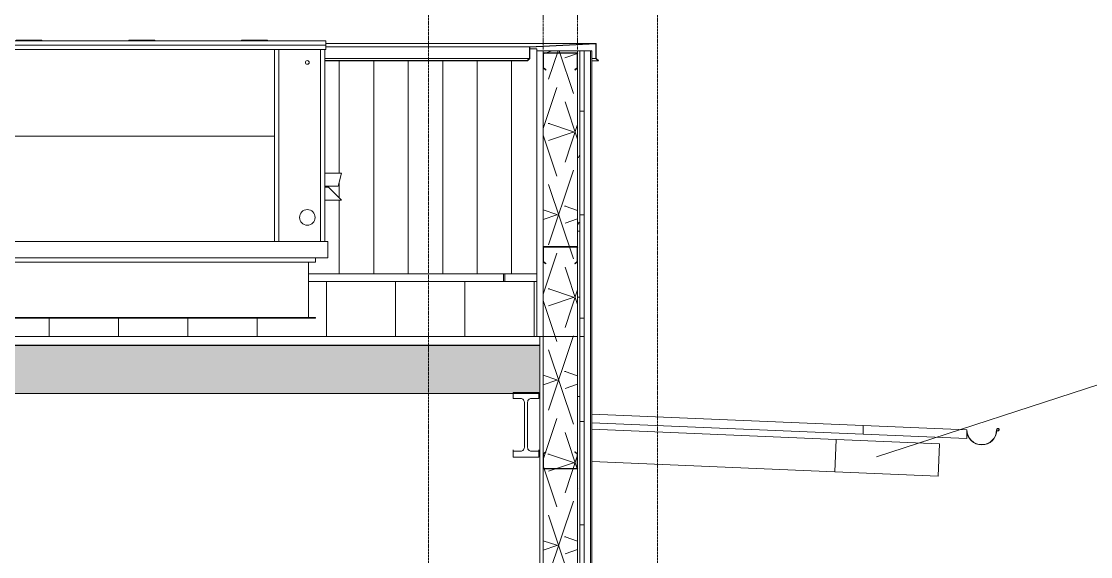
# Model space of a CAD drawing. Header units: inches. Extents: x 21386 to 98813, y -290 to 853.
# Drawn here: x 29668.9 to 29917.1, y 124.3 to 248.6 of the extents above; entities that cross this region are included whole.
import ezdxf

# ---------------------------------------------------------------- set-up
doc = ezdxf.new("R2010")
doc.units = ezdxf.units.IN
doc.header["$MEASUREMENT"] = 0
doc.linetypes.add('Dash Dot 3_16_', pattern=[0.3125, 0.1875, -0.0625, 0, -0.0625])
doc.linetypes.add('Grid Line 1_2_', pattern=[0.875, 0.5, -0.125, 0.125, -0.125])
for name, color, linetype, lineweight in [('A-ANNO-IDEN', 131, 'Continuous', 9), ('A-ANNO-SYMB', 150, 'Continuous', 9), ('A-CLNG', 13, 'Continuous', 13), ('A-CLNG-PATT', 13, 'Continuous', 25), ('A-ROOF', 132, 'Continuous', 13), ('A-ROOF-OTLN', 132, 'Continuous', 9), ('A-ROOF-PATT', 132, 'Continuous', 13), ('A-WALL', 113, 'Continuous', 13), ('A-WALL-PATT', 111, 'Continuous', 25), ('M-EQPM', 50, 'Continuous', 13), ('S-BEAM', 12, 'Continuous', 13), ('S-GRID', 1, 'Continuous', 9)]:
    doc.layers.add(name, color=color, linetype=linetype, lineweight=lineweight)
pattern_1 = [(0, (22033.272, 107.706), (0, 24), []), (90, (22033.272, 107.706), (-24, 1e-15), [])]
pattern_2 = [(0, (22033.272, 107.706), (30.72, 7.68), [2.534, -20.506, 2.534, -20.506, -122.88]), (0, (22033.272, 107.706), (30.72, 7.68), [-46.08, 2.534, -43.546, 2.534, -20.506, -53.76]), (0, (22033.272, 107.706), (30.72, 7.68), [-115.2, 2.534, -12.826, 2.534, -35.866]), (120, (22044.792, 111.546), (-22.011075, 22.7643004), [2.534, -20.506, 2.534, -20.506, -122.88]), (120, (22044.792, 111.546), (-22.011075, 22.7643004), [-46.08, 2.534, -43.546, 2.534, -20.506, -53.76]), (120, (22044.792, 111.546), (-22.011075, 22.7643004), [-115.2, 2.534, -12.826, 2.534, -35.866]), (240, (22048.632, 126.906), (-8.708925, -30.4443004), [2.534, -20.506, 2.534, -20.506, -122.88]), (240, (22048.632, 126.906), (-8.708925, -30.4443004), [-46.08, 2.534, -43.546, 2.534, -20.506, -53.76]), (240, (22048.632, 126.906), (-8.708925, -30.4443004), [-115.2, 2.534, -12.826, 2.534, -35.866])]
pattern_3 = [(161.57, (22034.232, 108.666), (-7.6802237, -0.0009796), [0, -54.643, 6.067, 0]), (18.43, (22032.312, 108.666), (-7.6802237, 0.0009796), [0, -54.643, 6.067, 0]), (108.43, (22034.232, 108.666), (3.8382953, -19.2013653), [18.211, -42.499]), (71.57, (22032.312, 108.666), (3.8382953, 19.2013653), [18.211, -42.499])]
pattern_4 = [(45, (22033.272, 107.706), (-19.007, 19.007), []), (45, (22033.272, 136.506), (-19.007, 19.007), [])]

# ---------------------------------------------------------------- blocks, each defined once
blk = doc.blocks.new('W-Wide Flange - 1_-5_-1341919-Building Section - North_South looking East _ Clinic')
at = {"layer": 'S-BEAM', "lineweight": 9}
h = blk.add_hatch(dxfattribs=at)
h.set_pattern_fill('FP_17', color=8, style=0, pattern_type=2)
h.set_pattern_definition(pattern_4)
h.paths.add_polyline_path([(22782.13, 147.41), (22786.3, 147.41), (22786.3, 148.77), (22784.37, 148.79), (22784.01, 148.97), (22783.77, 149.28), (22783.68, 149.67), (22783.7, 160.37), (22783.87, 160.73), (22784.18, 160.97), (22784.57, 161.06), (22786.3, 161.06), (22786.3, 162.42), (22780.3, 162.42), (22780.3, 161.06), (22782.24, 161.04), (22782.59, 160.87), (22782.84, 160.56), (22782.93, 160.17), (22782.91, 149.46), (22782.73, 149.11), (22782.42, 148.86), (22782.04, 148.77), (22780.3, 148.77), (22780.3, 147.41)], flags=0)
at = {"layer": 'S-BEAM', "color": 7}
for p, q in [((22786.3, 162.42), (22780.3, 162.42)), ((22780.3, 162.42), (22780.3, 161.06)), ((22786.3, 161.06), (22786.3, 162.42)), ((22780.3, 161.06), (22782.04, 161.06)), ((22782.93, 160.17), (22782.93, 149.66)), ((22783.68, 149.66), (22783.68, 160.17)), ((22784.57, 161.06), (22786.3, 161.06)), ((22782.04, 148.77), (22780.3, 148.77)), ((22780.3, 148.77), (22780.3, 147.41)), ((22780.3, 147.41), (22786.3, 147.41)), ((22786.3, 148.77), (22784.57, 148.77)), ((22786.3, 147.41), (22786.3, 148.77))]:
    blk.add_line(p, q, dxfattribs=at)
at = {"layer": 'S-BEAM', "color": 8, "lineweight": 9}
for p, q in [((22780.3, 149.12), (22780.3, 148.77)), ((22786.3, 148.77), (22786.3, 149.12))]:
    blk.add_line(p, q, dxfattribs=at)
at = {"layer": 'S-BEAM', "color": 7, "flags": 128}
for points in [[(22782.04, 161.06), (22782.24, 161.04), (22782.42, 160.97), (22782.59, 160.87), (22782.73, 160.73), (22782.84, 160.56), (22782.91, 160.37), (22782.93, 160.17)], [(22783.68, 160.17), (22783.7, 160.37), (22783.77, 160.56), (22783.87, 160.73), (22784.01, 160.87), (22784.18, 160.97), (22784.37, 161.04), (22784.57, 161.06)], [(22782.93, 149.66), (22782.91, 149.46), (22782.84, 149.28), (22782.73, 149.11), (22782.59, 148.97), (22782.42, 148.86), (22782.24, 148.79), (22782.04, 148.77)], [(22784.57, 148.77), (22784.37, 148.79), (22784.18, 148.86), (22784.01, 148.97), (22783.87, 149.11), (22783.77, 149.28), (22783.7, 149.46), (22783.68, 149.66)]]:
    blk.add_lwpolyline(points, dxfattribs=at)
blk = doc.blocks.new('Girt_C - 8_D-1782473-Building Section - North_South looking East _ Clinic')
at = {"layer": 'S-BEAM', "color": 7}
for p, q in [((22787.3, 241.11), (22787.3, 237.8)), ((22787.41, 237.85), (22787.41, 241.11)), ((22795.12, 241.3), (22787.49, 241.3)), ((22787.49, 241.19), (22795.12, 241.19)), ((22795.19, 241.11), (22795.19, 237.85)), ((22795.3, 237.8), (22795.3, 241.11)), ((22787.3, 237.8), (22787.88, 237.31)), ((22787.95, 237.4), (22787.41, 237.85)), ((22787.88, 237.31), (22787.95, 237.4)), ((22795.19, 237.85), (22794.66, 237.4)), ((22794.66, 237.4), (22794.73, 237.31)), ((22794.73, 237.31), (22795.3, 237.8))]:
    blk.add_line(p, q, dxfattribs=at)
for centre, radius, start, end in [((22787.49, 241.11), 0.188, 90, 180), ((22787.49, 241.11), 0.0782, 90, 176.9576), ((22795.12, 241.11), 0.188, 0, 90), ((22795.12, 241.11), 0.0782, 2.1227, 90)]:
    blk.add_arc(centre, radius, start, end, dxfattribs=at)
blk = doc.blocks.new('Girt_C - 8_D-1781644-Building Section - North_South looking East _ Clinic')
at = {"layer": 'S-BEAM', "lineweight": 9}
h = blk.add_hatch(dxfattribs=at)
h.set_pattern_fill('FP_17', color=8, style=0, pattern_type=2)
h.set_pattern_definition(pattern_4)
h.paths.add_polyline_path([(22787.49, 144.69), (22795.12, 144.69), (22795.12, 144.8), (22787.49, 144.79)], flags=0)
h.paths.add_polyline_path([(22795.19, 144.87), (22795.3, 144.88), (22795.3, 148.19), (22794.73, 148.67), (22794.66, 148.59), (22795.19, 148.14)], flags=0)
h.paths.add_polyline_path([(22787.41, 144.87), (22787.41, 148.14), (22787.95, 148.59), (22787.88, 148.67), (22787.3, 148.19), (22787.3, 144.88)], flags=0)
at = {"layer": 'S-BEAM', "color": 7}
for p, q in [((22787.88, 148.67), (22787.3, 148.19)), ((22787.3, 148.19), (22787.3, 144.88)), ((22787.41, 148.14), (22787.95, 148.59)), ((22787.41, 144.87), (22787.41, 148.14)), ((22787.95, 148.59), (22787.88, 148.67)), ((22794.73, 148.67), (22794.66, 148.59)), ((22794.66, 148.59), (22795.19, 148.14)), ((22795.3, 148.19), (22794.73, 148.67)), ((22795.19, 148.14), (22795.19, 144.87)), ((22795.3, 144.88), (22795.3, 148.19)), ((22795.12, 144.8), (22787.49, 144.8)), ((22787.49, 144.69), (22795.12, 144.69))]:
    blk.add_line(p, q, dxfattribs=at)
for centre, radius, start, end in [((22787.49, 144.88), 0.188, 180, 270), ((22787.49, 144.88), 0.0782, 182.1227, 270), ((22795.12, 144.88), 0.188, 270, 0), ((22795.12, 144.88), 0.0782, 270, 356.9576)]:
    blk.add_arc(centre, radius, start, end, dxfattribs=at)
blk = doc.blocks.new('Girt_C - 8_D-V40-Building Section - North_South looking East _ Clinic')
at = {"layer": 'S-BEAM', "color": 7}
for p, q in [((22787.3, 196.11), (22787.3, 192.8)), ((22787.41, 192.85), (22787.41, 196.11)), ((22795.12, 196.3), (22787.49, 196.3)), ((22787.49, 196.19), (22795.12, 196.19)), ((22795.19, 196.11), (22795.19, 192.85)), ((22795.3, 192.8), (22795.3, 196.11)), ((22787.3, 192.8), (22787.88, 192.31)), ((22787.95, 192.4), (22787.41, 192.85)), ((22787.88, 192.31), (22787.95, 192.4)), ((22795.19, 192.85), (22794.66, 192.4)), ((22794.66, 192.4), (22794.73, 192.31)), ((22794.73, 192.31), (22795.3, 192.8))]:
    blk.add_line(p, q, dxfattribs=at)
for centre, radius, start, end in [((22787.49, 196.11), 0.188, 90, 180), ((22787.49, 196.11), 0.0782, 90, 176.9576), ((22795.12, 196.11), 0.188, 0, 90), ((22795.12, 196.11), 0.0782, 2.1227, 90)]:
    blk.add_arc(centre, radius, start, end, dxfattribs=at)
blk = doc.blocks.new('Dimension Lumber - 5_5 x 7_5 Glulam-1730133-Building Section - North_South looking East _ Clinic')
at = {"layer": 'S-BEAM', "color": 8, "lineweight": 9}
for p, q in [((22855.28, 151.51), (22879.29, 150.51)), ((22879.29, 150.51), (22878.98, 143.01)), ((22878.98, 143.01), (22854.97, 144.01))]:
    blk.add_line(p, q, dxfattribs=at)
blk = doc.blocks.new('Dimension Lumber - 5_5 x 7_5 Glulam-1780657-Building Section - North_South looking East _ Clinic')
at = {"layer": 'S-BEAM', "color": 8, "lineweight": 9}
for p, q in [((22798.62, 153.87), (22855.28, 151.51)), ((22855.28, 151.51), (22854.97, 144.01)), ((22854.97, 144.01), (22798.62, 146.36))]:
    blk.add_line(p, q, dxfattribs=at)
blk = doc.blocks.new('AHU-Rooftop-Carrier 48TC 15-28 ton - TC017-1749339-Building Section - North_South looking East _ Clinic')
at = {"layer": 'M-EQPM', "color": 8, "lineweight": 9}
for p, q in [((22651.4, 243.08), (22651.4, 244.08)), ((22651.4, 244.08), (22736.83, 244.08)), ((22664.93, 244.21), (22670.93, 244.21)), ((22664.93, 244.08), (22664.93, 244.21)), ((22670.93, 244.21), (22670.93, 244.08)), ((22691.12, 244.21), (22697.12, 244.21)), ((22691.12, 244.08), (22691.12, 244.21)), ((22697.12, 244.21), (22697.12, 244.08)), ((22717.3, 244.21), (22723.3, 244.21)), ((22717.3, 244.08), (22717.3, 244.21)), ((22723.3, 244.21), (22723.3, 244.08)), ((22736.83, 244.08), (22736.83, 243.08)), ((22651.4, 242.08), (22651.4, 243.08)), ((22651.4, 243.08), (22736.83, 243.08)), ((22651.65, 242.08), (22651.4, 242.08)), ((22651.65, 242.08), (22736.58, 242.08)), ((22651.65, 197.46), (22651.65, 242.08)), ((22652.65, 242.08), (22652.65, 197.46)), ((22724.93, 242.08), (22724.93, 197.46)), ((22725.93, 242.08), (22725.93, 197.46)), ((22735.58, 242.08), (22735.58, 197.46)), ((22736.83, 242.08), (22736.58, 242.08)), ((22736.58, 242.08), (22736.58, 197.46)), ((22736.83, 243.08), (22736.83, 242.08)), ((22652.65, 221.96), (22724.93, 221.96)), ((22736.58, 213.33), (22740.46, 213.33)), ((22740.46, 213.33), (22739.71, 210.33)), ((22739.71, 210.33), (22736.58, 210.33)), ((22736.58, 210.08), (22737.46, 210.08)), ((22737.46, 210.08), (22740.46, 207.08)), ((22740.46, 207.08), (22736.58, 207.08)), ((22650.93, 193.71), (22650.93, 197.46)), ((22650.93, 197.46), (22651.65, 197.46)), ((22651.65, 197.46), (22736.58, 197.46)), ((22736.58, 197.46), (22737.3, 197.46)), ((22737.3, 197.46), (22737.3, 193.71)), ((22737.3, 193.71), (22650.93, 193.71)), ((22653.8, 193.71), (22734.43, 193.71)), ((22653.8, 192.71), (22653.8, 193.71)), ((22734.43, 193.71), (22734.43, 192.71)), ((22655.43, 192.71), (22653.8, 192.71)), ((22655.43, 192.71), (22732.8, 192.71)), ((22655.43, 179.83), (22655.43, 192.71)), ((22734.43, 192.71), (22732.8, 192.71)), ((22732.8, 192.71), (22732.8, 179.83)), ((22653.8, 179.71), (22653.8, 179.83)), ((22653.8, 179.83), (22655.43, 179.83)), ((22734.43, 179.71), (22653.8, 179.71)), ((22655.43, 179.83), (22732.8, 179.83)), ((22732.8, 179.83), (22734.43, 179.83)), ((22734.43, 179.83), (22734.43, 179.71))]:
    blk.add_line(p, q, dxfattribs=at)
for centre, radius in [((22732.55, 239.08), 0.438), ((22732.55, 203.08), 1.81)]:
    blk.add_circle(centre, radius, dxfattribs=at)

msp = doc.modelspace()

# ---------------------------------------------------------------- hatches: boundary and pattern name
at = {"layer": 'A-CLNG-PATT', "lineweight": 9}
h = msp.add_hatch(dxfattribs=at)
h.set_pattern_fill('FP_21', color=8, style=0, pattern_type=2)
h.set_pattern_definition(pattern_3)
h.paths.add_polyline_path([(28856.64, 162.17), (29789.26, 162.17), (29789.26, 173.3), (27894.26, 173.3), (27894.26, 162.17), (28856.01, 162.17)], flags=0)
at = {"layer": 'A-ROOF-PATT', "lineweight": 9}
h = msp.add_hatch(dxfattribs=at)
h.set_pattern_fill('FP_22', color=8, style=0, pattern_type=2)
h.set_pattern_definition([(90, (180.953, -760.156), (-16.082, 1e-15), [])])
h.paths.add_polyline_path([(27891.76, 175.44), (29788.51, 175.46), (29788.51, 188.22), (29735.51, 188.22), (29735.51, 179.83), (29737.14, 179.83), (29737.14, 179.71), (29656.51, 179.71), (29656.51, 179.83), (29658.14, 179.83), (29658.14, 188.22), (29563.07, 188.22), (29563.07, 177.08), (29519.07, 177.08), (29519.07, 187.08), (29483.76, 187.08), (29483.76, 188.22), (29451.26, 188.15), (29451.26, 182.6), (29391.76, 182.6), (29391.76, 188.72), (29374.51, 188.71), (29374.51, 187.71), (29373.26, 187.71), (29373.26, 187.44), (29356.76, 187.44), (29356.76, 186.63), (29356.19, 186.15), (29356.12, 186.23), (29356.12, 187.44), (29354.71, 187.44), (29354.69, 176.41), (29353.63, 176.35), (29350.81, 176.41), (29350.81, 187.44), (29349.41, 187.44), (29349.34, 186.15), (29348.76, 186.68), (29348.76, 187.44), (29348.26, 187.44), (29348.26, 176.44), (29345.45, 176.44), (29345.45, 187.44), (28124.51, 187.45), (28124.51, 187.6), (27891.76, 187.6), (27891.76, 183.85)], flags=0)
at = {"layer": 'A-WALL-PATT', "lineweight": 9}
h = msp.add_hatch(dxfattribs=at)
h.set_pattern_fill('FP_28', color=8, style=0, pattern_type=2)
h.set_pattern_definition([(90, (22446.678, 146.25), (-8, 5e-16), [])])
h.paths.add_polyline_path([(29451.26, 190), (29483.76, 190), (29483.76, 239.46), (29451.26, 239.46), (29451.26, 193.61)], flags=0)
h.paths.add_polyline_path([(29784.84, 190), (29788.51, 190), (29788.51, 242.2), (29786.89, 242.2), (29786.82, 239.91), (29786.28, 239.46), (29739.29, 239.46), (29739.29, 213.33), (29743.17, 213.33), (29742.42, 210.33), (29739.29, 210.33), (29739.29, 210.08), (29740.17, 210.08), (29743.17, 207.08), (29739.29, 207.08), (29739.29, 197.46), (29740.01, 197.46), (29740.01, 193.71), (29737.14, 193.71), (29737.14, 192.71), (29735.51, 192.71), (29735.51, 190), (29765.47, 190)], flags=0)
h.paths.add_polyline_path([(29658.14, 190), (29658.14, 192.71), (29656.51, 192.71), (29656.51, 193.71), (29653.64, 193.71), (29653.64, 197.46), (29654.36, 197.46), (29654.36, 239.46), (29547.14, 239.46), (29547.14, 228.71), (29563.07, 228.71), (29563.07, 190), (29656.51, 190)], flags=0)
h = msp.add_hatch(dxfattribs=at)
h.set_pattern_fill('FP_21', color=8, style=0, pattern_type=2)
h.set_pattern_definition(pattern_3)
h.paths.add_polyline_path([(29798.01, 175.44), (29798.01, 241.75), (29790.01, 241.75), (29790.01, 175.44)], flags=0)
h = msp.add_hatch(dxfattribs=at)
h.set_pattern_fill('FP_20', color=8, style=0, pattern_type=2)
h.set_pattern_definition(pattern_2)
h.paths.add_polyline_path([(29798.51, 175.44), (29798.51, 241.75), (29798.01, 241.75), (29798.01, 175.44)], flags=0)
h = msp.add_hatch(dxfattribs=at)
h.set_pattern_fill('FP_19', color=8, style=0, pattern_type=2)
h.set_pattern_definition(pattern_1)
h.paths.add_polyline_path([(29799.51, 175.44), (29799.51, 241.75), (29798.51, 241.75), (29798.51, 175.44)], flags=0)
h = msp.add_hatch(dxfattribs=at)
h.set_pattern_fill('FP_30', color=8, style=0, pattern_type=2)
h.set_pattern_definition([(0, (22446.93, 146.62), (-193, 193), [48, -145]), (90, (22446.93, 146.62), (-193, 1e-14), [96, -97]), (180, (22494.93, 242.62), (-193, 193), [48, -145]), (90, (22494.93, 146.62), (-193, 1e-14), [96, -97]), (180, (22494.93, 243.12), (-193, 193), [48, -145]), (90, (22494.93, 243.12), (-193, 1e-14), [96, -97]), (0, (22446.93, 339.12), (-193, 193), [48, -145]), (90, (22446.93, 243.12), (-193, 1e-14), [96, -97]), (0, (22495.18, 194.38), (-193, 193), [48, -145]), (90, (22495.18, 146.25), (-193, 1e-14), [48.125, -144.875]), (90, (22543.18, 146.25), (-193, 1e-14), [48.125, -144.875]), (0, (22495.18, 290.88), (-193, 193), [48, -145]), (90, (22495.18, 194.88), (-193, 1e-14), [96, -97]), (180, (22543.18, 194.88), (-193, 193), [48, -145]), (90, (22543.18, 194.88), (-193, 1e-14), [96, -97]), (90, (22495.18, 291.38), (-193, 1e-14), [48, -145]), (180, (22543.18, 291.38), (-193, 193), [48, -145]), (90, (22543.18, 291.38), (-193, 1e-14), [48, -145]), (0, (22543.43, 146.62), (-193, 193), [48, -145]), (90, (22543.43, 146.62), (-193, 1e-14), [96, -97]), (180, (22591.43, 242.62), (-193, 193), [48, -145]), (90, (22591.43, 146.62), (-193, 1e-14), [96, -97]), (180, (22591.43, 243.12), (-193, 193), [48, -145]), (90, (22591.43, 243.12), (-193, 1e-14), [96, -97]), (0, (22543.43, 339.12), (-193, 193), [48, -145]), (90, (22543.43, 243.12), (-193, 1e-14), [96, -97]), (0, (22591.68, 194.38), (-193, 193), [48, -145]), (90, (22591.68, 146.25), (-193, 1e-14), [48.125, -144.875]), (90, (22639.68, 146.25), (-193, 1e-14), [48.125, -144.875]), (0, (22591.68, 290.88), (-193, 193), [48, -145]), (90, (22591.68, 194.88), (-193, 1e-14), [96, -97]), (180, (22639.68, 194.88), (-193, 193), [48, -145]), (90, (22639.68, 194.88), (-193, 1e-14), [96, -97]), (90, (22591.68, 291.38), (-193, 1e-14), [48, -145]), (180, (22639.68, 291.38), (-193, 193), [48, -145]), (90, (22639.68, 291.38), (-193, 1e-14), [48, -145])])
h.paths.add_polyline_path([(29655.07, 160.43), (29655.07, 162.17), (29613.1, 162.17), (29649.28, 160.67)], flags=0)
h.paths.add_polyline_path([(29604.14, 188.22), (29658.14, 188.22), (29658.14, 190), (29563.07, 190), (29563.07, 188.22), (29571.82, 188.22)], flags=0)
h.paths.add_polyline_path([(29765.47, 188.22), (29788.51, 188.22), (29788.51, 190), (29735.51, 190), (29735.51, 188.22)], flags=0)
h.paths.add_polyline_path([(29451.26, 188.22), (29483.76, 188.22), (29483.76, 190), (29451.26, 189.98)], flags=0)
h = msp.add_hatch(dxfattribs=at)
h.set_pattern_fill('FP_21', color=8, style=0, pattern_type=2)
h.set_pattern_definition(pattern_3)
h.paths.add_polyline_path([(29798.01, 0), (29798.01, 175.44), (29790.01, 175.44), (29790.01, 0)], flags=0)
h = msp.add_hatch(dxfattribs=at)
h.set_pattern_fill('FP_20', color=8, style=0, pattern_type=2)
h.set_pattern_definition(pattern_2)
h.paths.add_polyline_path([(29798.51, 0), (29798.51, 175.44), (29798.01, 175.44), (29798.01, 0)], flags=0)
h = msp.add_hatch(dxfattribs=at)
h.set_pattern_fill('FP_19', color=8, style=0, pattern_type=2)
h.set_pattern_definition(pattern_1)
h.paths.add_polyline_path([(29799.51, 0), (29799.51, 175.44), (29798.51, 175.44), (29798.51, 0)], flags=0)

# ---------------------------------------------------------------- linework, layer by layer
at = {"layer": 'A-ANNO-IDEN', "color": 153}
msp.add_line((29867.37, 147.48), (30067.97, 212.76), dxfattribs=at)
at = {"layer": 'A-ANNO-SYMB', "linetype": 'Dash Dot 3_16_'}
for p, q in [((29763.39, 261.25), (29763.39, -26.28)), ((29816.57, -26.28), (29816.57, 261.25))]:
    msp.add_line(p, q, dxfattribs=at)
at = {"layer": 'A-CLNG', "color": 7}
for p, q in [((29789.26, 173.3), (27894.26, 173.3)), ((29359.26, 162.17), (29789.26, 162.17))]:
    msp.add_line(p, q, dxfattribs=at)
at = {"layer": 'A-ROOF', "color": 8, "lineweight": 9}
for p, q in [((29788.51, 188.22), (29735.51, 188.22)), ((29888.32, 153.75), (29801.32, 157.37)), ((29801.32, 155.37), (29888.32, 151.74)), ((29864.32, 152.74), (29864.32, 154.75)), ((29888.32, 153.75), (29888.32, 151.74))]:
    msp.add_line(p, q, dxfattribs=at)
at = {"layer": 'A-ROOF', "color": 7}
for p, q in [((29789.26, 175.44), (27891.76, 175.44)), ((29789.26, 173.43), (29789.26, 175.44)), ((27891.76, 173.43), (29789.26, 173.43))]:
    msp.add_line(p, q, dxfattribs=at)
at = {"layer": 'A-ROOF-OTLN', "color": 8}
for p, q in [((29888.39, 153.75), (29888.32, 153.75)), ((29895.43, 153.55), (29895.38, 153.5))]:
    msp.add_line(p, q, dxfattribs=at)
for centre, radius, start, end in [((29895.57, 153.75), 0.306, 232.159, 180), ((29895.57, 153.75), 0.243, 234.011, 180), ((29891.82, 153.75), 3.5, 180, 360), ((29891.82, 153.75), 3.44, 180, 0)]:
    msp.add_arc(centre, radius, start, end, dxfattribs=at)
at = {"layer": 'A-WALL', "color": 8, "lineweight": 9}
for p, q in [((29802.32, 243.5), (29739.54, 243.5)), ((29786.82, 242.69), (29739.54, 242.69)), ((29788.51, 242.2), (29786.88, 242.2)), ((29788.51, 241.75), (29788.51, 242.2)), ((29786.82, 240), (29739.29, 240)), ((29786.32, 239.5), (29739.29, 239.5)), ((29786.37, 239.46), (29739.29, 239.46)), ((29802.26, 239.97), (29801.32, 239.97)), ((29802.78, 239.46), (29801.32, 239.46)), ((29735.51, 190), (29788.51, 190))]:
    msp.add_line(p, q, dxfattribs=at)
at = {"layer": 'A-WALL', "color": 7}
for p, q in [((29802.32, 243.5), (29786.82, 242.69)), ((29786.89, 242.63), (29802.26, 243.43)), ((29802.26, 243.43), (29802.26, 239.97)), ((29802.32, 240), (29802.32, 243.5)), ((29786.82, 242.69), (29786.82, 240)), ((29786.89, 239.97), (29786.89, 242.63)), ((29801.32, 241.75), (29788.51, 241.75)), ((29788.51, 241.75), (29788.51, 175.44)), ((29790.01, 0), (29790.01, 241.75)), ((29798.01, 0), (29798.01, 241.75)), ((29798.51, 0), (29798.51, 241.75)), ((29799.51, 0), (29799.51, 241.75)), ((29801.01, 0), (29801.01, 241.75)), ((29801.32, 0), (29801.32, 241.75)), ((29786.82, 240), (29786.32, 239.5)), ((29786.32, 239.5), (29786.37, 239.46)), ((29786.37, 239.46), (29786.89, 239.97)), ((29802.26, 239.97), (29802.78, 239.46)), ((29802.82, 239.5), (29802.32, 240)), ((29802.78, 239.46), (29802.82, 239.5)), ((29789.26, 175.44), (29798.01, 175.44)), ((29799.51, 175.44), (29798.51, 175.44)), ((29789.26, 173.43), (29789.26, 0))]:
    msp.add_line(p, q, dxfattribs=at)
at = {"layer": 'S-GRID', "linetype": 'Grid Line 1_2_'}
for p, q in [((29790.01, -273.16), (29790.01, 738.66)), ((29790.01, -273.16), (29790.01, 738.66)), ((29798.01, -273.16), (29798.01, 738.66)), ((29798.01, -273.16), (29798.01, 738.66))]:
    msp.add_line(p, q, dxfattribs=at)

# ---------------------------------------------------------------- block references
at = {"layer": 'M-EQPM', "color": 8, "lineweight": 9}
msp.add_blockref('AHU-Rooftop-Carrier 48TC 15-28 ton - TC017-1749339-Building Section - North_South looking East _ Clinic', (7002.71, 0), dxfattribs=at)
at = {"layer": 'S-BEAM', "color": 8, "lineweight": 9}
for name in ['Girt_C - 8_D-1782473-Building Section - North_South looking East _ Clinic', 'Girt_C - 8_D-V40-Building Section - North_South looking East _ Clinic', 'W-Wide Flange - 1_-5_-1341919-Building Section - North_South looking East _ Clinic', 'Dimension Lumber - 5_5 x 7_5 Glulam-1780657-Building Section - North_South looking East _ Clinic', 'Dimension Lumber - 5_5 x 7_5 Glulam-1730133-Building Section - North_South looking East _ Clinic', 'Girt_C - 8_D-1781644-Building Section - North_South looking East _ Clinic']:
    msp.add_blockref(name, (7002.71, 0), dxfattribs=at)

doc.saveas('drawing.dxf')
